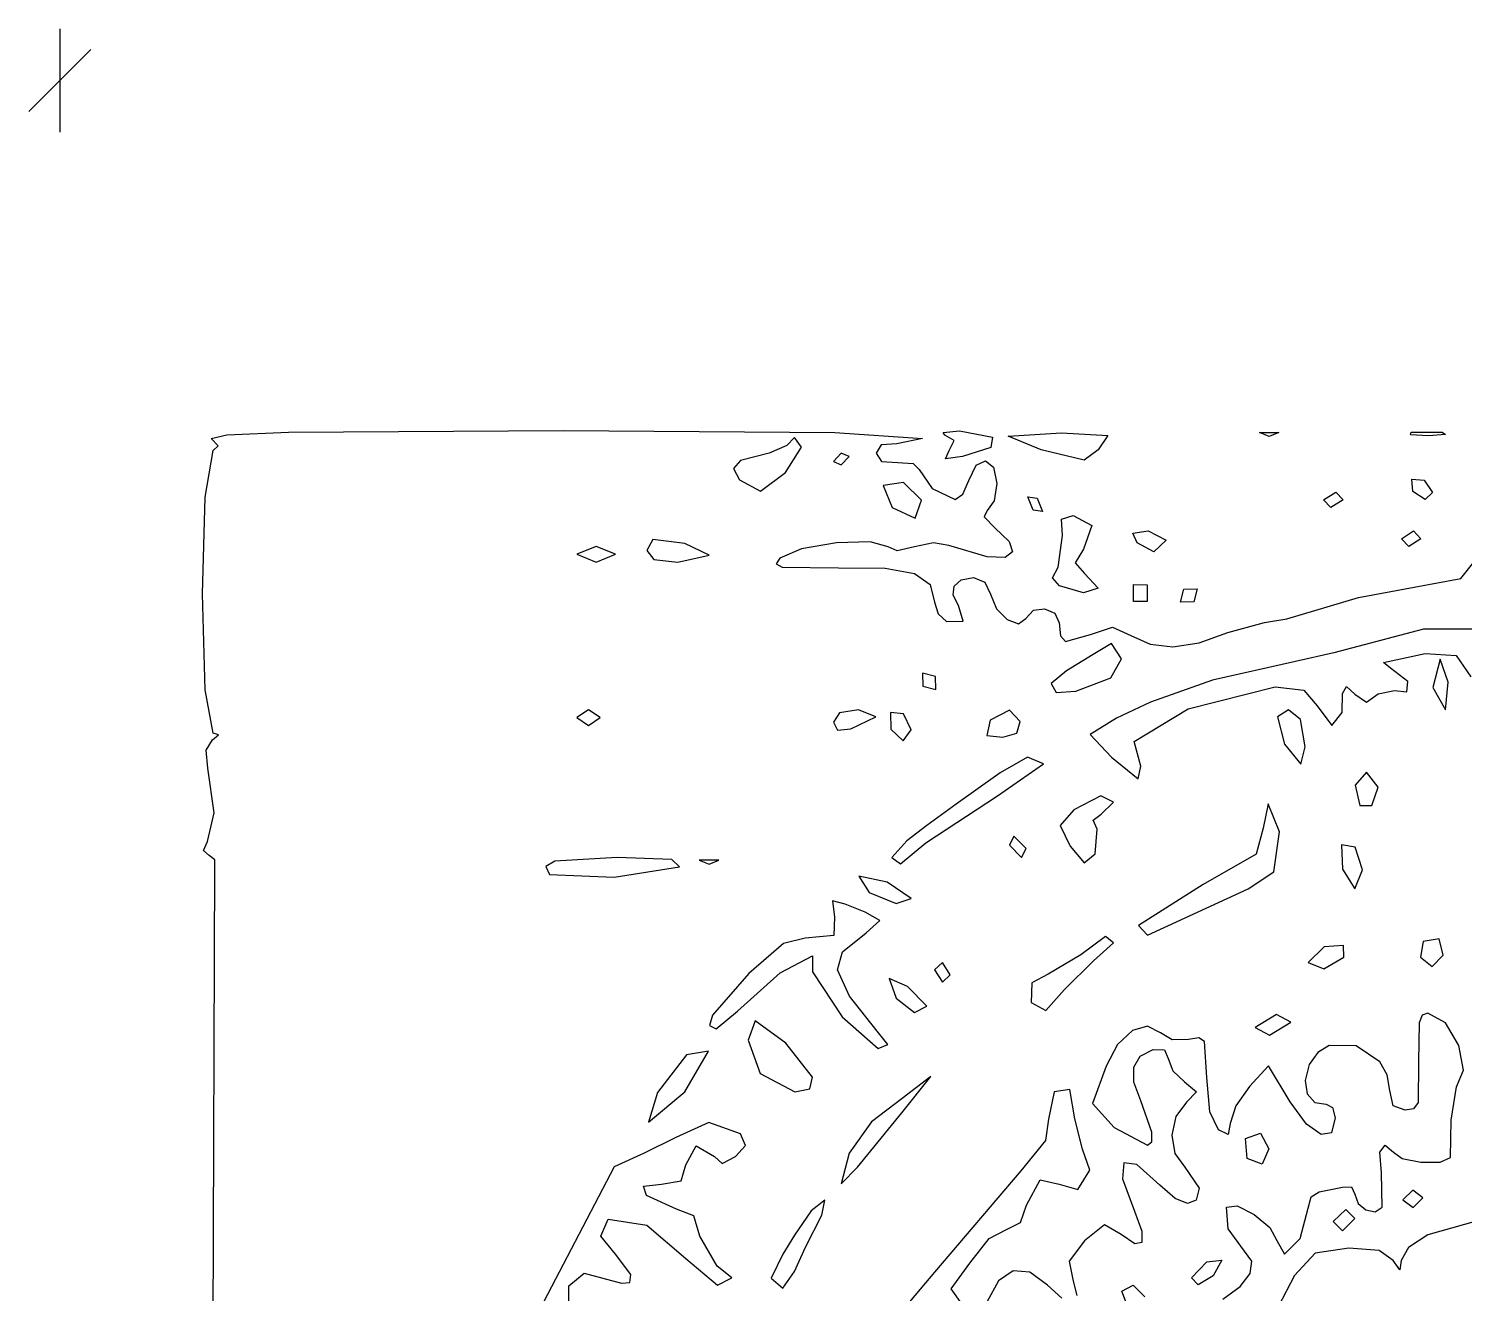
# Model space of a CAD drawing. Extents: x -0.8 to 79.1, y -6.2 to 80.1.
# Drawn here: x -0.85 to 38.31, y 45.61 to 80.12 of the extents above; entities that cross this region are included whole.
import ezdxf

# ---------------------------------------------------------------- set-up
doc = ezdxf.new("R2010")
doc.units = 0

msp = doc.modelspace()

# ---------------------------------------------------------------- linework, layer by layer
at = {"layer": 'Layer 1', "color": 4}
for p, q in [((0, 80.11865), (0, 77.296428)), ((0.846667, 79.554205), (-0.846667, 77.860872)), ((4.128819, 68.93623), (4.556809, 69.036242)), ((4.31995, 68.739338), (4.128819, 68.93623)), ((4.556809, 69.036242), (6.238342, 69.104364)), ((6.238342, 69.104364), (13.737779, 69.153432)), ((13.737779, 69.153432), (21.145165, 69.096508)), ((20.045969, 68.959005), (19.833741, 68.746776)), ((20.235675, 68.695648), (20.045969, 68.959005)), ((21.145165, 69.096508), (23.533085, 68.93529)), ((23.533085, 68.93529), (22.837728, 68.787302)), ((24.102484, 69.10008), (24.543302, 69.146615)), ((24.142642, 69.022769), (24.102484, 69.10008)), ((24.400181, 68.881769), (24.142642, 69.022769)), ((24.543302, 69.146615), (25.448735, 68.97367)), ((25.448735, 68.97367), (25.399372, 68.694128)), ((25.875362, 69.001273), (27.323697, 69.092545)), ((26.768437, 68.630399), (25.875362, 69.001273)), ((27.323697, 69.092545), (28.588171, 69.013013)), ((28.588171, 69.013013), (28.322885, 68.622977)), ((32.72663, 69.099561), (33.257202, 69.099561)), ((32.991916, 68.992516), (32.72663, 69.099561)), ((32.72663, 69.099561), (32.72663, 69.099561)), ((33.257202, 69.099561), (32.991916, 68.992516)), ((36.851429, 69.037865), (36.862614, 69.104823)), ((37.342603, 69.012525), (36.851429, 69.037865)), ((36.862614, 69.104824), (37.71153, 69.109106)), ((36.862614, 69.104823), (36.862614, 69.104824)), ((37.801151, 69.042663), (37.342603, 69.012525)), ((37.71153, 69.109106), (37.801151, 69.042663)), ((3.966321, 67.336295), (4.181876, 68.606819)), ((4.181876, 68.606819), (4.31995, 68.739338)), ((19.833741, 68.746776), (19.356226, 68.531298)), ((19.795469, 68.00559), (20.235675, 68.695648)), ((21.319341, 68.534548), (21.107113, 68.309794)), ((21.53157, 68.440958), (21.319341, 68.534548)), ((22.410388, 68.760193), (22.274369, 68.534548)), ((22.274369, 68.534548), (22.414516, 68.307318)), ((22.837728, 68.787302), (22.410388, 68.760193)), ((24.161531, 68.37825), (24.26475, 68.609585)), ((24.26475, 68.609585), (24.400181, 68.881769)), ((24.26475, 68.609585), (24.26475, 68.609585)), ((25.399372, 68.694128), (24.624881, 68.444431)), ((27.942297, 68.345687), (26.768437, 68.6304)), ((26.768437, 68.6304), (26.768437, 68.630399)), ((28.322885, 68.622977), (27.942297, 68.345687)), ((18.574015, 68.335244), (18.379505, 68.115626)), ((19.356226, 68.531298), (18.574015, 68.335244)), ((21.107113, 68.309794), (21.319341, 68.216205)), ((21.319341, 68.216205), (21.53157, 68.440958)), ((21.53157, 68.440958), (21.53157, 68.440958)), ((22.414516, 68.307318), (22.857998, 68.277295)), ((22.857998, 68.277295), (23.277638, 68.250996)), ((23.277638, 68.250996), (23.441627, 68.088463)), ((24.624881, 68.444431), (24.161531, 68.37825)), ((24.802148, 67.791747), (25.001166, 68.205976)), ((25.001166, 68.205976), (25.254134, 68.322388)), ((25.254134, 68.322388), (25.471551, 68.151372)), ((25.471551, 68.151372), (25.563913, 67.703319)), ((18.379505, 68.115626), (18.546944, 67.807923)), ((18.546944, 67.807923), (19.116509, 67.499932)), ((19.116509, 67.499932), (19.795468, 68.00559)), ((19.795468, 68.00559), (19.795469, 68.00559)), ((23.441627, 68.088463), (23.800056, 67.573958)), ((24.636931, 67.419014), (24.802148, 67.791747)), ((36.909417, 67.487524), (36.882776, 67.827119)), ((36.882776, 67.827119), (37.222756, 67.794908)), ((37.222756, 67.794908), (37.448719, 67.460879)), ((23.016245, 67.737178), (22.466021, 67.652336)), ((22.466021, 67.652336), (22.707061, 67.049322)), ((23.504668, 67.255261), (23.016245, 67.737178)), ((23.800056, 67.573958), (24.426705, 67.267925)), ((24.426705, 67.267925), (24.636931, 67.419014)), ((25.563913, 67.703319), (25.485985, 67.232175)), ((34.477517, 67.261176), (34.808386, 67.473404)), ((34.808386, 67.473404), (35.008086, 67.261176)), ((36.90942, 67.487524), (36.909417, 67.487524)), ((37.243909, 67.267582), (36.90942, 67.487524)), ((37.448719, 67.460879), (37.243909, 67.267582)), ((3.894469, 64.692393), (3.966321, 67.336295)), ((22.707061, 67.049322), (23.332001, 66.758623)), ((23.332001, 66.758623), (23.504668, 67.255261)), ((23.504668, 67.255261), (23.504668, 67.255261)), ((25.298627, 66.968659), (25.213625, 66.795549)), ((25.485985, 67.232175), (25.298627, 66.968659)), ((26.554315, 66.978204), (26.412828, 67.338993)), ((26.412828, 67.338993), (26.663965, 67.307159)), ((26.805451, 66.94637), (26.554315, 66.978204)), ((26.554315, 66.978204), (26.554315, 66.978204)), ((26.663965, 67.307159), (26.805451, 66.94637)), ((34.677217, 67.048947), (34.477517, 67.261176)), ((34.477517, 67.261176), (34.477517, 67.261176)), ((35.008086, 67.261176), (34.677217, 67.048947)), ((25.213625, 66.795549), (25.510855, 66.50063)), ((27.322964, 66.732724), (27.645508, 66.836718)), ((27.353988, 66.285847), (27.322964, 66.732724)), ((27.645508, 66.836718), (28.158404, 66.557712)), ((25.510855, 66.50063), (25.903247, 66.126467)), ((27.231471, 65.420756), (27.353988, 66.285847)), ((28.158404, 66.557712), (27.926611, 65.915578)), ((29.270757, 66.354091), (29.69407, 66.412261)), ((29.389894, 66.08685), (29.270757, 66.354091)), ((29.69407, 66.412261), (30.184307, 66.16024)), ((36.599803, 66.200032), (36.930671, 66.412261)), ((36.799506, 65.987804), (36.599803, 66.200032)), ((36.599803, 66.200032), (36.599803, 66.200032)), ((37.130375, 66.200032), (36.799506, 65.987804)), ((36.930671, 66.412261), (37.130375, 66.200032)), ((14.634139, 65.987804), (14.103567, 65.775575)), ((15.16471, 65.775575), (14.634139, 65.987804)), ((16.178043, 66.179034), (16.013625, 65.881689)), ((16.013625, 65.881689), (16.208168, 65.6363)), ((17.04824, 66.067389), (16.178043, 66.179034)), ((17.711454, 65.749046), (17.04824, 66.067389)), ((20.234116, 65.924688), (19.640833, 65.673626)), ((21.187135, 66.086322), (20.234116, 65.924688)), ((22.106357, 66.117913), (21.187135, 66.086322)), ((22.598249, 65.978847), (22.106357, 66.117913)), ((22.841333, 65.865468), (22.598249, 65.978847)), ((23.313959, 65.979609), (22.841333, 65.865468)), ((23.831509, 66.087128), (23.313959, 65.979609)), ((24.251381, 66.017727), (23.831509, 66.087128)), ((25.298627, 65.704659), (24.251381, 66.017727)), ((25.991225, 65.841151), (25.785961, 65.686583)), ((25.903247, 66.126467), (25.991225, 65.841151)), ((27.926611, 65.915578), (27.695502, 65.543741)), ((29.848479, 65.841669), (29.389894, 66.08685)), ((29.389894, 66.08685), (29.389894, 66.08685)), ((30.184307, 66.16024), (29.848479, 65.841669)), ((14.103567, 65.775575), (14.634139, 65.563346)), ((14.634139, 65.563346), (15.16471, 65.775575)), ((15.16471, 65.775575), (15.16471, 65.775575)), ((16.208168, 65.6363), (16.86254, 65.563346)), ((16.86254, 65.563346), (17.711454, 65.749046)), ((17.711454, 65.749046), (17.711454, 65.749046)), ((19.640833, 65.673626), (19.539366, 65.511097)), ((19.539366, 65.511097), (19.709292, 65.423443)), ((19.709292, 65.423443), (21.246709, 65.409766)), ((21.246709, 65.409766), (22.516062, 65.394157)), ((25.785961, 65.686583), (25.298627, 65.704659)), ((27.083894, 65.130844), (27.231471, 65.420756)), ((27.695502, 65.543741), (27.954305, 65.255496)), ((38.219823, 65.111524), (38.571353, 65.563348)), ((22.516062, 65.394157), (23.320908, 65.251935)), ((23.320908, 65.251935), (23.743498, 64.953577)), ((24.40013, 64.905506), (24.591582, 65.075035)), ((24.591582, 65.075035), (24.924992, 65.138891)), ((24.924992, 65.138891), (25.233284, 65.01588)), ((25.233284, 65.01588), (25.389981, 64.683051)), ((27.275389, 64.913735), (27.083894, 65.130844)), ((27.954305, 65.255496), (28.322885, 64.850207)), ((35.432546, 64.597073), (38.219823, 65.111524)), ((3.966321, 62.076767), (3.894469, 64.692393)), ((23.743498, 64.953577), (23.866084, 64.469558)), ((24.368546, 64.663363), (24.40013, 64.905506)), ((24.514741, 64.381666), (24.368546, 64.663363)), ((25.389981, 64.683051), (25.554764, 64.287892)), ((27.27539, 64.913735), (27.275389, 64.913735)), ((27.930788, 64.723347), (27.27539, 64.913735)), ((28.322885, 64.850207), (27.930788, 64.723347)), ((29.289344, 64.483711), (29.287532, 64.954068)), ((29.287532, 64.954068), (29.662656, 64.945152)), ((29.662656, 64.945152), (29.662656, 64.483711)), ((30.571779, 64.469047), (30.668059, 64.827134)), ((30.668059, 64.827134), (31.024784, 64.831425)), ((31.024784, 64.831425), (30.932493, 64.480174)), ((23.866084, 64.469558), (23.962286, 64.146518)), ((24.642408, 63.953605), (24.514741, 64.381666)), ((25.554764, 64.287892), (25.847186, 63.99359)), ((26.351684, 64.024691), (26.558891, 64.246551)), ((26.558891, 64.246551), (26.8645, 64.288326)), ((26.8645, 64.288326), (27.141216, 64.167334)), ((29.662656, 64.483711), (29.289344, 64.483711)), ((29.289344, 64.483711), (29.289344, 64.483711)), ((30.932493, 64.480174), (30.571779, 64.469046)), ((30.571779, 64.469046), (30.571779, 64.469047)), ((33.469749, 64.016133), (35.432546, 64.597073)), ((23.962286, 64.146518), (24.193581, 63.938755)), ((24.193581, 63.938755), (24.642408, 63.953605)), ((25.847186, 63.99359), (26.15143, 63.879428)), ((26.15143, 63.879428), (26.351684, 64.024691)), ((27.141216, 64.167334), (27.261742, 63.900891)), ((27.261742, 63.900891), (27.300298, 63.554654)), ((31.86045, 63.639844), (32.868853, 63.917835)), ((32.868853, 63.917835), (33.469749, 64.016133)), ((27.300298, 63.554654), (27.436119, 63.393847)), ((27.436119, 63.393847), (28.120475, 63.583885)), ((28.120475, 63.583885), (28.716915, 63.785889)), ((28.716915, 63.785889), (29.216096, 63.561259)), ((29.216096, 63.561259), (29.742475, 63.318467)), ((31.078964, 63.358185), (31.86045, 63.639844)), ((37.202769, 63.731623), (34.754487, 63.08639)), ((39.742254, 63.727659), (37.202769, 63.731623)), ((28.69363, 63.342283), (28.187778, 63.03961)), ((28.95957, 62.923949), (28.69363, 63.342283)), ((29.742475, 63.318467), (30.368201, 63.250917)), ((30.368201, 63.250917), (31.078964, 63.358185)), ((34.754487, 63.08639), (33.709266, 62.847625)), ((36.11118, 62.825101), (37.248019, 63.070579)), ((37.248019, 63.070579), (38.095524, 63.011428)), ((28.187778, 63.03961), (27.461938, 62.592145)), ((28.674057, 62.407163), (28.95957, 62.923949)), ((33.709266, 62.847625), (31.44719, 62.341636)), ((36.303749, 62.665011), (36.11118, 62.825101)), ((36.770352, 62.306366), (36.303749, 62.665011)), ((37.660947, 62.910488), (37.459443, 62.139201)), ((37.873175, 62.286327), (37.660947, 62.910488)), ((38.095524, 63.011428), (38.495103, 62.432974)), ((23.888114, 62.442779), (23.536864, 62.535072)), ((23.536864, 62.535072), (23.541155, 62.178346)), ((23.888122, 62.442779), (23.888114, 62.442779)), ((23.899242, 62.082066), (23.888122, 62.442779)), ((27.461938, 62.592145), (27.049514, 62.247274)), ((27.71903, 62.036305), (28.674057, 62.407163)), ((28.674057, 62.407163), (28.674057, 62.407163)), ((31.44719, 62.341636), (29.75849, 61.743231)), ((36.745897, 62.021254), (36.770352, 62.306366)), ((37.802433, 61.531002), (37.873175, 62.286327)), ((37.873175, 62.286327), (37.873175, 62.286327)), ((4.181876, 60.891066), (3.966321, 62.076767)), ((23.541155, 62.178346), (23.899242, 62.082066)), ((27.049514, 62.247274), (27.184974, 61.99927)), ((27.184974, 61.99927), (27.71903, 62.036305)), ((30.783283, 61.55939), (33.155636, 62.154344)), ((33.155636, 62.154344), (33.940836, 62.068424)), ((33.940836, 62.068424), (34.303902, 61.637116)), ((34.984925, 61.454131), (34.996253, 61.974611)), ((34.996253, 61.974611), (35.101677, 62.167688)), ((35.101677, 62.167688), (35.32643, 61.955459)), ((35.32643, 61.955459), (35.644774, 61.743231)), ((35.644774, 61.743231), (35.963118, 61.969761)), ((35.963118, 61.969761), (36.407082, 62.055382)), ((36.407082, 62.055382), (36.745897, 62.021254)), ((37.459443, 62.139201), (37.802433, 61.531002)), ((14.42191, 61.531002), (14.103567, 61.318773)), ((14.740253, 61.318773), (14.42191, 61.531002)), ((21.786244, 61.531002), (21.268492, 61.451957)), ((22.263759, 61.342627), (21.786244, 61.531002)), ((25.909089, 61.521136), (25.379513, 61.246189)), ((26.2006, 61.212659), (25.909089, 61.521136)), ((29.75849, 61.743231), (28.824408, 61.300819)), ((29.307395, 60.666749), (30.783283, 61.55939)), ((33.522488, 61.531002), (33.220929, 61.340205)), ((33.843728, 61.265716), (33.522488, 61.531002)), ((34.303902, 61.637116), (34.701105, 61.106545)), ((14.103567, 61.318773), (14.42191, 61.106545)), ((14.42191, 61.106545), (14.740253, 61.318773)), ((14.740253, 61.318773), (14.740253, 61.318773)), ((21.268492, 61.451957), (21.107113, 61.198358)), ((21.107113, 61.198358), (21.213323, 60.971789)), ((21.584627, 61.009982), (22.263759, 61.342627)), ((22.263759, 61.342627), (22.263759, 61.342627)), ((23.013638, 61.418044), (22.658489, 61.455292)), ((22.658489, 61.455292), (22.673752, 61.003219)), ((23.229399, 60.987905), (23.013638, 61.418044)), ((25.379513, 61.246189), (25.293257, 60.82718)), ((26.111843, 60.894316), (26.2006, 61.212659)), ((28.824408, 61.300819), (28.10857, 60.858407)), ((33.220929, 61.340205), (33.41112, 60.589789)), ((33.974594, 60.522916), (33.843728, 61.265716)), ((34.701105, 61.106545), (34.984925, 61.454131)), ((3.998241, 60.430517), (4.169569, 60.711763)), ((4.169569, 60.711763), (4.331231, 60.850915)), ((4.331231, 60.850915), (4.181876, 60.891066)), ((21.213323, 60.971789), (21.584627, 61.009982)), ((22.673752, 61.003219), (23.010511, 60.682087)), ((23.010511, 60.682087), (23.229399, 60.987905)), ((23.229399, 60.987905), (23.229399, 60.987905)), ((25.293257, 60.82718), (25.729357, 60.781602)), ((25.729357, 60.781602), (26.111843, 60.894316)), ((26.111843, 60.894316), (26.111843, 60.894316)), ((28.10857, 60.858407), (28.692551, 60.239676)), ((4.042538, 59.935821), (3.998241, 60.430517)), ((29.489273, 59.992344), (29.307395, 60.666749)), ((33.41112, 60.589789), (33.85712, 60.050125)), ((33.85712, 60.050125), (33.974594, 60.522916)), ((33.974594, 60.522916), (33.974594, 60.522916)), ((4.211128, 58.719116), (4.042538, 59.935821)), ((25.576582, 59.186115), (26.837286, 60.057847)), ((26.397024, 60.241612), (25.649864, 59.81059)), ((26.837286, 60.057847), (26.397024, 60.241612)), ((28.692551, 60.239676), (29.422703, 59.645422)), ((29.422703, 59.645422), (29.489273, 59.992344)), ((29.489273, 59.992344), (29.489273, 59.992344)), ((25.649864, 59.81059), (24.449714, 58.957362)), ((35.644774, 59.833173), (35.33703, 59.474614)), ((35.963118, 59.421241), (35.644774, 59.833173)), ((23.6283, 57.900298), (25.576582, 59.186115)), ((28.401237, 59.179954), (27.667346, 58.799437)), ((28.747342, 59.006964), (28.401237, 59.179954)), ((35.33703, 59.474614), (35.462145, 58.919285)), ((35.795607, 58.921174), (35.963118, 59.421241)), ((35.963118, 59.421241), (35.963118, 59.421241)), ((24.449714, 58.957362), (23.653856, 58.377325)), ((27.667346, 58.799437), (27.291285, 58.376713)), ((28.405099, 58.68611), (28.747342, 59.006964)), ((32.967422, 58.965834), (32.831936, 58.301747)), ((33.276176, 58.198136), (32.967422, 58.965834)), ((35.462145, 58.919285), (35.795607, 58.921174)), ((4.027321, 57.941659), (4.211128, 58.719116)), ((23.653856, 58.377325), (23.111317, 57.956278)), ((27.291285, 58.376713), (27.56672, 57.807615)), ((28.188578, 58.522218), (28.405099, 58.68611)), ((28.295386, 58.274591), (28.188578, 58.522218)), ((26.02802, 58.086756), (25.904819, 57.834734)), ((26.364192, 57.750679), (26.02802, 58.086756)), ((28.242175, 57.603624), (28.295386, 58.274591)), ((28.295386, 58.274591), (28.295386, 58.274591)), ((32.831936, 58.301747), (32.640936, 57.594853)), ((33.120184, 57.112772), (33.276176, 58.198136)), ((3.923854, 57.691125), (4.027321, 57.941659)), ((4.077085, 57.552133), (3.923854, 57.691125)), ((23.111317, 57.956278), (22.699386, 57.497755)), ((22.93646, 57.331244), (23.6283, 57.900298)), ((23.6283, 57.900298), (23.6283, 57.900298)), ((25.904819, 57.834734), (26.237766, 57.504799)), ((26.237766, 57.504799), (26.364192, 57.750679)), ((26.364192, 57.750679), (26.364192, 57.750679)), ((27.56672, 57.807615), (27.941376, 57.35555)), ((27.941376, 57.35555), (28.242175, 57.603624)), ((32.640936, 57.594853), (31.195981, 56.76309)), ((35.340461, 57.78543), (34.968479, 57.848136)), ((34.968479, 57.848136), (34.99345, 57.181162)), ((35.538658, 57.16779), (35.340461, 57.78543)), ((4.23329, 57.436844), (4.077085, 57.552133)), ((4.141005, 32.207748), (4.23446, 57.285662)), ((4.23446, 57.285662), (4.23329, 57.436844)), ((13.501237, 57.398572), (13.258825, 57.256281)), ((13.258825, 57.256281), (13.36238, 57.037216)), ((15.207156, 57.498658), (13.501237, 57.398572)), ((15.124374, 56.966983), (16.906929, 57.245927)), ((16.696702, 57.4456), (15.207156, 57.498658)), ((16.906929, 57.245927), (16.696702, 57.4456)), ((16.906929, 57.245927), (16.906929, 57.245927)), ((17.97674, 57.426984), (17.446168, 57.426984)), ((17.446168, 57.426984), (17.711454, 57.319939)), ((17.711454, 57.319939), (17.97674, 57.426984)), ((17.97674, 57.426984), (17.97674, 57.426984)), ((22.699386, 57.497755), (22.93646, 57.331244)), ((34.99345, 57.181162), (35.330474, 56.649743)), ((13.36238, 57.037216), (15.124374, 56.966983)), ((22.574496, 56.832035), (21.80016, 56.989077)), ((21.80016, 56.989077), (22.077634, 56.548186)), ((23.229399, 56.385708), (22.574496, 56.832035)), ((32.416806, 56.649743), (33.120184, 57.112772)), ((35.330474, 56.649743), (35.538658, 57.16779)), ((35.538658, 57.16779), (35.538658, 57.16779)), ((22.077634, 56.548186), (22.816641, 56.243138)), ((31.195981, 56.76309), (29.427407, 55.641657)), ((30.127174, 55.589158), (32.416806, 56.649743)), ((21.423316, 56.228748), (21.082142, 56.315968)), ((21.082142, 56.315968), (21.136218, 55.871873)), ((21.968553, 56.013057), (21.423316, 56.228748)), ((22.36991, 55.78119), (21.968553, 56.013057)), ((22.816641, 56.243138), (23.229399, 56.385708)), ((23.229399, 56.385708), (23.229399, 56.385708)), ((21.136218, 55.871873), (21.113032, 55.368719)), ((21.998569, 55.448989), (22.36991, 55.78119)), ((29.427407, 55.641657), (29.671, 55.382095)), ((20.333724, 55.296898), (19.741299, 55.156163)), ((21.113032, 55.368719), (20.333724, 55.296898)), ((21.350229, 54.922506), (21.998569, 55.448989)), ((28.526265, 55.345908), (27.852467, 54.845799)), ((28.747342, 55.17092), (28.526265, 55.345908)), ((29.671, 55.382095), (30.127174, 55.589158)), ((30.127174, 55.589158), (30.127174, 55.589158)), ((37.630492, 55.278863), (37.194041, 55.206588)), ((37.735087, 54.839004), (37.630492, 55.278863)), ((19.741299, 55.156163), (18.793303, 54.335824)), ((21.2171, 54.430864), (21.350229, 54.922506)), ((27.852467, 54.845799), (26.965188, 54.315228)), ((28.203247, 54.680389), (28.747342, 55.17092)), ((34.49351, 55.063104), (34.052597, 54.639174)), ((35.017375, 55.095357), (34.49351, 55.063104)), ((35.032645, 54.779422), (35.017375, 55.095357)), ((37.194041, 55.206588), (37.115804, 54.782072)), ((37.438536, 54.527457), (37.735087, 54.839003)), ((37.735087, 54.839003), (37.735087, 54.839004)), ((19.652289, 54.356114), (20.535725, 54.815873)), ((20.535725, 54.815873), (20.532881, 54.384108)), ((24.078314, 54.633571), (23.866085, 54.433867)), ((24.290542, 54.302703), (24.078314, 54.633571)), ((27.407389, 53.894513), (28.203247, 54.680389)), ((34.052597, 54.639174), (34.48081, 54.466828)), ((34.48081, 54.466828), (35.032634, 54.779422)), ((35.032634, 54.779422), (35.032645, 54.779422)), ((37.115804, 54.782072), (37.438536, 54.527457)), ((18.793303, 54.335824), (17.802675, 53.197533)), ((18.491908, 53.307142), (19.652289, 54.356114)), ((20.532881, 54.384108), (21.343361, 53.153157)), ((21.541857, 53.715819), (21.2171, 54.430864)), ((23.123285, 53.977369), (22.624887, 54.198101)), ((22.624887, 54.198101), (22.81241, 53.66459)), ((23.866085, 54.433867), (24.078314, 54.102999)), ((24.078314, 54.102999), (24.290542, 54.302703)), ((24.290542, 54.302703), (24.290542, 54.302703)), ((26.520365, 54.084833), (26.500248, 53.544616)), ((26.965188, 54.315228), (26.520365, 54.084833)), ((22.29631, 52.766024), (21.541857, 53.715819)), ((22.81241, 53.66459), (23.315673, 53.266634)), ((23.653856, 53.441905), (23.123285, 53.977369)), ((26.899722, 53.324831), (27.407389, 53.894513)), ((27.407389, 53.894513), (27.407389, 53.894513)), ((17.908279, 52.829627), (18.491908, 53.307142)), ((23.315673, 53.266634), (23.653856, 53.441905)), ((23.653856, 53.441905), (23.653856, 53.441905)), ((26.500248, 53.544616), (26.899722, 53.324831)), ((17.802675, 53.197533), (17.720353, 52.920523)), ((17.720353, 52.920523), (17.908279, 52.829627)), ((18.971727, 53.041856), (18.783002, 52.516885)), ((19.805419, 52.435806), (18.971727, 53.041856)), ((21.343361, 53.153157), (22.32412, 52.288727)), ((29.676853, 52.899378), (29.260453, 52.778371)), ((30.02889, 52.713746), (29.676853, 52.899378)), ((33.191348, 53.218886), (32.613501, 52.864826)), ((33.004709, 52.652597), (33.582559, 53.006657)), ((33.582559, 53.006657), (33.191348, 53.218886)), ((33.582559, 53.006657), (33.582559, 53.006657)), ((37.083003, 52.987835), (37.068929, 51.92773)), ((37.16978, 53.195739), (37.083003, 52.987835)), ((37.322181, 53.254159), (37.16978, 53.195739)), ((37.800519, 52.987131), (37.322181, 53.254159)), ((38.16208, 52.374707), (37.800519, 52.987131)), ((18.783002, 52.516885), (19.102976, 51.603477)), ((22.592713, 52.394624), (22.29631, 52.766024)), ((29.260453, 52.778371), (28.856405, 52.397636)), ((30.349183, 52.524446), (30.02889, 52.713746)), ((30.787806, 52.536418), (30.349183, 52.524446)), ((31.072575, 52.583615), (30.787806, 52.536418)), ((31.223761, 52.484081), (31.072575, 52.583615)), ((31.294095, 51.49921), (31.223761, 52.484081)), ((32.613501, 52.864826), (33.004709, 52.652597)), ((17.097437, 52.115005), (16.31024, 51.089781)), ((17.049719, 51.106748), (17.699361, 52.21251)), ((17.699361, 52.21251), (17.097437, 52.115005)), ((20.537879, 51.503198), (19.805419, 52.435806)), ((22.32412, 52.288727), (22.592708, 52.394624)), ((22.592708, 52.394624), (22.592713, 52.394624)), ((28.856405, 52.397636), (28.541424, 51.804087)), ((29.471276, 52.079937), (29.823173, 52.258348)), ((29.823173, 52.258348), (30.134479, 52.254797)), ((30.134479, 52.254797), (30.232951, 52.011969)), ((34.315932, 52.179515), (34.080859, 51.85092)), ((34.631176, 52.367032), (34.315932, 52.179515)), ((35.364694, 52.362867), (34.631176, 52.367032)), ((36.006446, 51.926504), (35.364694, 52.362867)), ((38.297591, 51.699876), (38.16208, 52.374707)), ((28.541424, 51.804087), (28.1738, 50.785807)), ((29.296399, 51.781176), (29.471276, 52.079937)), ((29.300905, 51.371883), (29.296399, 51.781176)), ((30.232951, 52.011969), (30.363672, 51.680647)), ((32.975584, 51.812909), (32.453182, 51.249228)), ((33.567384, 50.830966), (32.975584, 51.812909)), ((34.080859, 51.85092), (33.971969, 51.418762)), ((36.206984, 51.573771), (36.006446, 51.926504)), ((37.068929, 51.92773), (37.053027, 50.81248)), ((38.097773, 51.245628), (38.297591, 51.699876)), ((19.102976, 51.603477), (20.056115, 51.108108)), ((20.46041, 51.187044), (20.537879, 51.503198)), ((20.537879, 51.503198), (20.537879, 51.503198)), ((22.968925, 50.535021), (23.765381, 51.526192)), ((23.765381, 51.526192), (22.983761, 50.919569)), ((29.487156, 50.861879), (29.300905, 51.371883)), ((30.363672, 51.680647), (30.677959, 51.38052)), ((30.677959, 51.38052), (31.005296, 51.102205)), ((31.373699, 50.560002), (31.294095, 51.49921)), ((33.971969, 51.418762), (34.03208, 51.052459)), ((36.281467, 51.146018), (36.206984, 51.573771)), ((16.059214, 50.281383), (17.049719, 51.106748)), ((16.31024, 51.089781), (16.059214, 50.281383)), ((17.049719, 51.106748), (17.049719, 51.106748)), ((20.056115, 51.108108), (20.46041, 51.187044)), ((22.983761, 50.919569), (22.14109, 50.282881)), ((27.124151, 51.105673), (26.969075, 50.362259)), ((27.549711, 51.165996), (27.124151, 51.105673)), ((27.6862, 50.366151), (27.549711, 51.165996)), ((31.005296, 51.102205), (30.739029, 50.821864)), ((32.453182, 51.249228), (32.084236, 50.722022)), ((34.03208, 51.052459), (34.234099, 50.814471)), ((36.375868, 50.722448), (36.281467, 51.146018)), ((37.956036, 50.33113), (38.097773, 51.245628)), ((21.765157, 49.049418), (22.968925, 50.535021)), ((28.1738, 50.785807), (28.761406, 50.137049)), ((29.79276, 50.002811), (29.487156, 50.861879)), ((30.739029, 50.821864), (30.44287, 50.434916)), ((31.612436, 50.070729), (31.373699, 50.560002)), ((32.084236, 50.722022), (31.93078, 50.246037)), ((34.014774, 50.22768), (33.567384, 50.830966)), ((34.234099, 50.814471), (34.550937, 50.767258)), ((34.550937, 50.767258), (34.723918, 50.676107)), ((34.723918, 50.676107), (34.795866, 50.39198)), ((36.705924, 50.601301), (36.375868, 50.722448)), ((36.933237, 50.639042), (36.705924, 50.601301)), ((37.053027, 50.81248), (36.933237, 50.639042)), ((17.705001, 50.268535), (16.805672, 49.858428)), ((18.565877, 49.957908), (17.705001, 50.268535)), ((22.14109, 50.282881), (21.531567, 49.433968)), ((26.969075, 50.362259), (26.891105, 49.773981)), ((27.898429, 49.540081), (27.6862, 50.366151)), ((28.761406, 50.137049), (29.674371, 49.64627)), ((30.44287, 50.434916), (30.333742, 49.926488)), ((31.93078, 50.246037), (31.871187, 49.938261)), ((34.408682, 49.939116), (34.014774, 50.22768)), ((34.795866, 50.39198), (34.689062, 49.98673)), ((37.937607, 49.318195), (37.956036, 50.33113)), ((16.805672, 49.858428), (15.942485, 49.433971)), ((18.707895, 49.638594), (18.565877, 49.957908)), ((26.891105, 49.773981), (26.213977, 48.953999)), ((29.674371, 49.64627), (29.789605, 49.741985)), ((29.789605, 49.741985), (29.79276, 50.002811)), ((30.333742, 49.926488), (30.415109, 49.422935)), ((31.871187, 49.938261), (31.612436, 50.070729)), ((32.346104, 49.83221), (32.755959, 49.979205)), ((32.391418, 49.284252), (32.346104, 49.83221)), ((32.755959, 49.979205), (32.984591, 49.550443)), ((34.689062, 49.98673), (34.408682, 49.939116)), ((15.942485, 49.433971), (15.124426, 49.062569)), ((17.074772, 49.115624), (17.361811, 49.636392)), ((17.361811, 49.636392), (17.860083, 49.344416)), ((17.860083, 49.344416), (18.071543, 49.149496)), ((18.432693, 49.337784), (18.707895, 49.638594)), ((21.531567, 49.433968), (21.312977, 48.599851)), ((28.10072, 48.967193), (27.898429, 49.540081)), ((30.415109, 49.422935), (30.690439, 49.050609)), ((32.984591, 49.550443), (32.803733, 49.130486)), ((36.011311, 49.456799), (36.151747, 49.64627)), ((36.055918, 48.899863), (36.011311, 49.456799)), ((36.151747, 49.64627), (36.387594, 49.45726)), ((36.387594, 49.45726), (36.616947, 49.283238)), ((15.124426, 49.062569), (12.987384, 44.969511)), ((16.955448, 48.680592), (17.074772, 49.115624)), ((18.071543, 49.149496), (18.432693, 49.337784)), ((21.312977, 48.599851), (21.765154, 49.049418)), ((21.765154, 49.049418), (21.765157, 49.049418)), ((26.213977, 48.953999), (23.866688, 46.180705)), ((27.770896, 48.44135), (28.10072, 48.967193)), ((29.024492, 49.165534), (28.991027, 48.72912)), ((29.377797, 49.122242), (29.024492, 49.165534)), ((30.012386, 48.560056), (29.377797, 49.122242)), ((30.690439, 49.050609), (31.081864, 48.479504)), ((32.803733, 49.130486), (32.391418, 49.284252)), ((32.391418, 49.284252), (32.391418, 49.284252)), ((36.616947, 49.283238), (37.128369, 49.186206)), ((37.128369, 49.186206), (37.656906, 49.189935)), ((37.656906, 49.189935), (37.937607, 49.318195)), ((15.920936, 48.527833), (16.4121, 48.585055)), ((16.4121, 48.585055), (16.955448, 48.680592)), ((26.375077, 48.013959), (26.746074, 48.707508)), ((26.746074, 48.707508), (27.261743, 48.585055)), ((27.261743, 48.585055), (27.770896, 48.44135)), ((28.991027, 48.72912), (29.315958, 47.852192)), ((30.427078, 48.192256), (30.012386, 48.560056)), ((36.072739, 47.954099), (36.055918, 48.899863)), ((16.003174, 48.27931), (15.920936, 48.527833)), ((16.825016, 47.907908), (16.003174, 48.27931)), ((30.767201, 48.05445), (30.427078, 48.192256)), ((31.081864, 48.479504), (30.997287, 48.149308)), ((34.053069, 47.934491), (34.141484, 48.244117)), ((34.141484, 48.244117), (34.354056, 48.3729)), ((34.354056, 48.3729), (34.990741, 48.501721)), ((34.990741, 48.501721), (35.238904, 48.513939)), ((35.238904, 48.513939), (35.326441, 48.312197)), ((35.326441, 48.312197), (35.417938, 48.057565)), ((36.911807, 48.419971), (36.635174, 48.160596)), ((37.183433, 48.213653), (36.911807, 48.419971)), ((36.918146, 47.948367), (37.183433, 48.213653)), ((37.183433, 48.213653), (37.183433, 48.213653)), ((17.29682, 47.724595), (16.825016, 47.907908)), ((20.498632, 47.862417), (20.045969, 47.198661)), ((20.87376, 48.148289), (20.498632, 47.862417)), ((20.791872, 47.736139), (20.87376, 48.148289)), ((26.212927, 47.538906), (26.375077, 48.013959)), ((29.315958, 47.852192), (29.522675, 47.301823)), ((30.997287, 48.149308), (30.767201, 48.05445)), ((31.828723, 47.954991), (32.118638, 47.992506)), ((31.877199, 47.368298), (31.828723, 47.954991)), ((32.118638, 47.992506), (32.582256, 47.762369)), ((33.834613, 47.102186), (34.053069, 47.934491)), ((35.081595, 47.893818), (34.738381, 47.563704)), ((35.32643, 47.64771), (35.081595, 47.893818)), ((35.417938, 48.057565), (35.632624, 47.884309)), ((35.632624, 47.884309), (35.880793, 47.835472)), ((35.880793, 47.835472), (36.072739, 47.954099)), ((36.635174, 48.160596), (36.918146, 47.948367)), ((14.757372, 47.162945), (14.956631, 47.632589)), ((14.956631, 47.632589), (16.017902, 47.469781)), ((16.017902, 47.469781), (17.083111, 46.555381)), ((17.458852, 47.162788), (17.29682, 47.724595)), ((20.33921, 46.870513), (20.791872, 47.736139)), ((25.8292, 47.349977), (26.212927, 47.538906)), ((28.502082, 47.4774), (27.957996, 47.043329)), ((28.952828, 47.211753), (28.502082, 47.4774)), ((32.582256, 47.762369), (33.01263, 47.40141)), ((33.01263, 47.40141), (33.202815, 47.046459)), ((34.738381, 47.563704), (34.990402, 47.311683)), ((34.990402, 47.311683), (35.32643, 47.64771)), ((35.32643, 47.64771), (35.32643, 47.64771)), ((38.969036, 47.67105), (37.318466, 47.20393)), ((15.16471, 46.674995), (14.757372, 47.162945)), ((17.936367, 46.352629), (17.458852, 47.162788)), ((20.045969, 47.198661), (19.727626, 46.674995)), ((24.824781, 46.431985), (25.351685, 47.106967)), ((25.351685, 47.106967), (25.8292, 47.349977)), ((27.957996, 47.043329), (27.534435, 46.485836)), ((29.325953, 46.95487), (28.952828, 47.211753)), ((29.520954, 46.993805), (29.325953, 46.95487)), ((29.522675, 47.301823), (29.520954, 46.993805)), ((32.323515, 46.758806), (31.877199, 47.368298)), ((33.202815, 47.046459), (33.408916, 46.67506)), ((33.408916, 46.67506), (33.834613, 47.102186)), ((37.318466, 47.20393), (36.793411, 46.858629)), ((15.580757, 46.123953), (15.16471, 46.674995)), ((19.727626, 46.674995), (19.409283, 46.018983)), ((20.045969, 46.203478), (20.33921, 46.870513)), ((32.519258, 46.480727), (32.323515, 46.758806)), ((34.246427, 46.700133), (33.68167, 46.093995)), ((35.163506, 46.839395), (34.246427, 46.700133)), ((35.989201, 46.77699), (35.163506, 46.839395)), ((36.377366, 46.503773), (35.989201, 46.77699)), ((36.793411, 46.858629), (36.593359, 46.500359)), ((17.083111, 46.555381), (17.940992, 45.826082)), ((18.336033, 46.02621), (17.936367, 46.352629)), ((24.318933, 45.729625), (24.824781, 46.431985)), ((26.00989, 46.222309), (25.606589, 45.946116)), ((26.467124, 46.185557), (26.00989, 46.222309)), ((27.534435, 46.485836), (27.643156, 45.942002)), ((30.86963, 46.030842), (31.294087, 46.462767)), ((31.294087, 46.462767), (31.704499, 46.515806)), ((31.704499, 46.515806), (31.463869, 46.080756)), ((32.474875, 46.148315), (32.519258, 46.480727)), ((36.556147, 46.252786), (36.377366, 46.503773)), ((36.593359, 46.500359), (36.556147, 46.252786)), ((13.884602, 45.813495), (14.306103, 46.160827)), ((14.306103, 46.160827), (15.323882, 45.880364)), ((15.323882, 45.880364), (15.549141, 45.900294)), ((15.549141, 45.900294), (15.580757, 46.123953)), ((17.940992, 45.826082), (18.336033, 46.02621)), ((19.409283, 46.018983), (19.727626, 45.749331)), ((19.727626, 45.749331), (20.045969, 46.203478)), ((20.045969, 46.203478), (20.045969, 46.203478)), ((23.866688, 46.180705), (22.937757, 45.086865)), ((25.606589, 45.946116), (25.292109, 45.366689)), ((26.943407, 45.826155), (26.467124, 46.185557)), ((27.34053, 45.478543), (26.943407, 45.826155)), ((27.643156, 45.942002), (27.746502, 45.545753)), ((28.973632, 45.670055), (29.277914, 45.826082)), ((29.277914, 45.826082), (29.596258, 45.507738)), ((31.051682, 45.835329), (30.86963, 46.030842)), ((30.86963, 46.030842), (30.86963, 46.030842)), ((31.463869, 46.080756), (31.051682, 45.835329)), ((32.204829, 45.793194), (32.474875, 46.148315)), ((33.68167, 46.093995), (33.233082, 45.240611)), ((13.888405, 45.134769), (13.884602, 45.813495)), ((24.608885, 45.324875), (24.318933, 45.729625)), ((29.101057, 45.33088), (28.973632, 45.670055)), ((31.723581, 45.446987), (32.204829, 45.793194))]:
    msp.add_line(p, q, dxfattribs=at)

doc.saveas('drawing.dxf')
